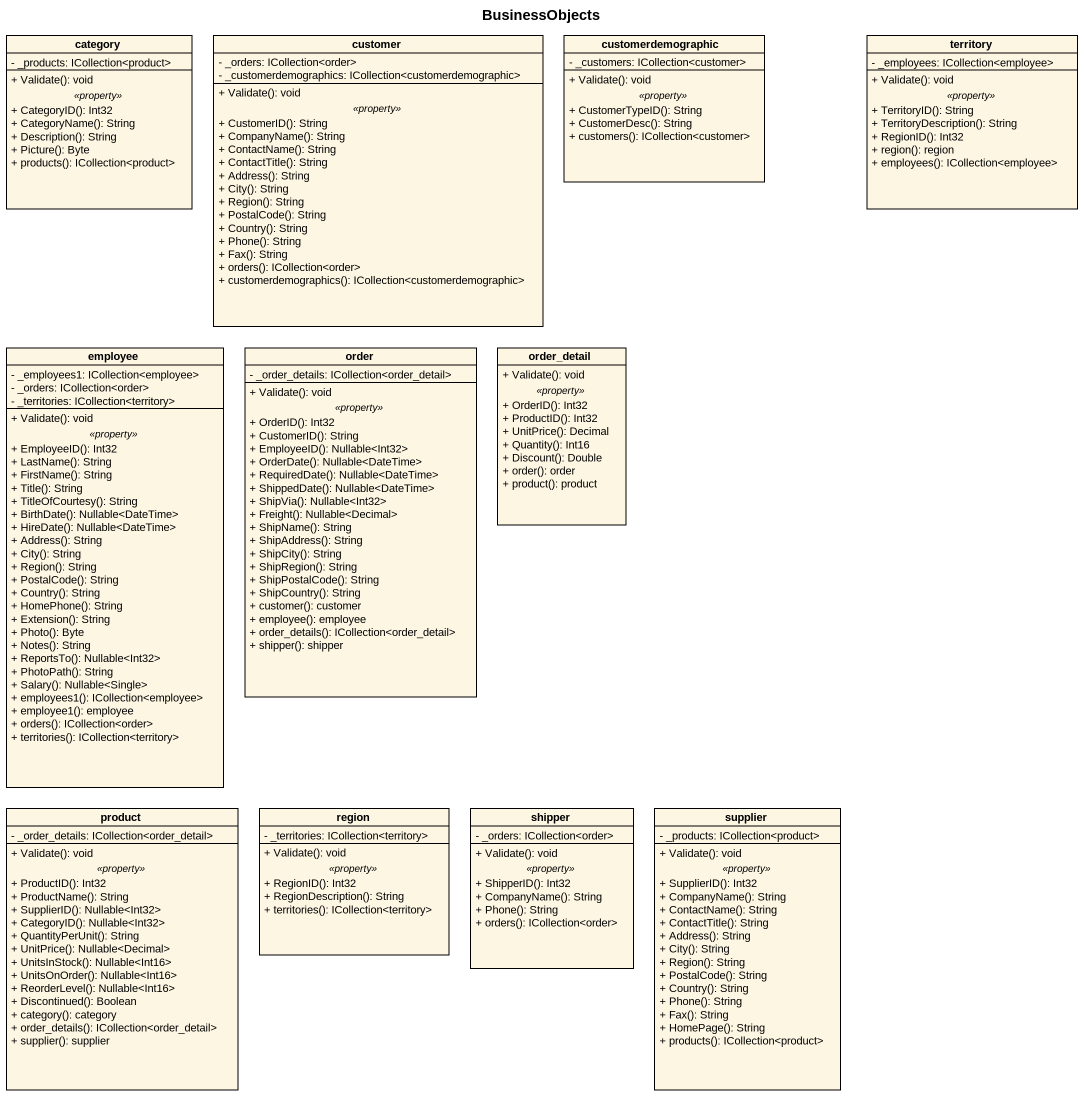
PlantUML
@startuml
title BusinessObjects
hide circle
hide empty members
skinparam classAttributeIconSize 0
class category {
  - _products: ICollection<product>
  --
  + Validate(): void
  .. <<property>> ..
  + CategoryID(): Int32
  + CategoryName(): String
  + Description(): String
  + Picture(): Byte
  + products(): ICollection<product>
}
class customer {
  - _orders: ICollection<order>
  - _customerdemographics: ICollection<customerdemographic>
  --
  + Validate(): void
  .. <<property>> ..
  + CustomerID(): String
  + CompanyName(): String
  + ContactName(): String
  + ContactTitle(): String
  + Address(): String
  + City(): String
  + Region(): String
  + PostalCode(): String
  + Country(): String
  + Phone(): String
  + Fax(): String
  + orders(): ICollection<order>
  + customerdemographics(): ICollection<customerdemographic>
}
class customerdemographic {
  - _customers: ICollection<customer>
  --
  + Validate(): void
  .. <<property>> ..
  + CustomerTypeID(): String
  + CustomerDesc(): String
  + customers(): ICollection<customer>
}
class territory {
  - _employees: ICollection<employee>
  --
  + Validate(): void
  .. <<property>> ..
  + TerritoryID(): String
  + TerritoryDescription(): String
  + RegionID(): Int32
  + region(): region
  + employees(): ICollection<employee>
}
class employee {
  - _employees1: ICollection<employee>
  - _orders: ICollection<order>
  - _territories: ICollection<territory>
  --
  + Validate(): void
  .. <<property>> ..
  + EmployeeID(): Int32
  + LastName(): String
  + FirstName(): String
  + Title(): String
  + TitleOfCourtesy(): String
  + BirthDate(): Nullable<DateTime>
  + HireDate(): Nullable<DateTime>
  + Address(): String
  + City(): String
  + Region(): String
  + PostalCode(): String
  + Country(): String
  + HomePhone(): String
  + Extension(): String
  + Photo(): Byte
  + Notes(): String
  + ReportsTo(): Nullable<Int32>
  + PhotoPath(): String
  + Salary(): Nullable<Single>
  + employees1(): ICollection<employee>
  + employee1(): employee
  + orders(): ICollection<order>
  + territories(): ICollection<territory>
}
class order {
  - _order_details: ICollection<order_detail>
  --
  + Validate(): void
  .. <<property>> ..
  + OrderID(): Int32
  + CustomerID(): String
  + EmployeeID(): Nullable<Int32>
  + OrderDate(): Nullable<DateTime>
  + RequiredDate(): Nullable<DateTime>
  + ShippedDate(): Nullable<DateTime>
  + ShipVia(): Nullable<Int32>
  + Freight(): Nullable<Decimal>
  + ShipName(): String
  + ShipAddress(): String
  + ShipCity(): String
  + ShipRegion(): String
  + ShipPostalCode(): String
  + ShipCountry(): String
  + customer(): customer
  + employee(): employee
  + order_details(): ICollection<order_detail>
  + shipper(): shipper
}
class order_detail {
  + Validate(): void
  .. <<property>> ..
  + OrderID(): Int32
  + ProductID(): Int32
  + UnitPrice(): Decimal
  + Quantity(): Int16
  + Discount(): Double
  + order(): order
  + product(): product
}
class product {
  - _order_details: ICollection<order_detail>
  --
  + Validate(): void
  .. <<property>> ..
  + ProductID(): Int32
  + ProductName(): String
  + SupplierID(): Nullable<Int32>
  + CategoryID(): Nullable<Int32>
  + QuantityPerUnit(): String
  + UnitPrice(): Nullable<Decimal>
  + UnitsInStock(): Nullable<Int16>
  + UnitsOnOrder(): Nullable<Int16>
  + ReorderLevel(): Nullable<Int16>
  + Discontinued(): Boolean
  + category(): category
  + order_details(): ICollection<order_detail>
  + supplier(): supplier
}
class region {
  - _territories: ICollection<territory>
  --
  + Validate(): void
  .. <<property>> ..
  + RegionID(): Int32
  + RegionDescription(): String
  + territories(): ICollection<territory>
}
class shipper {
  - _orders: ICollection<order>
  --
  + Validate(): void
  .. <<property>> ..
  + ShipperID(): Int32
  + CompanyName(): String
  + Phone(): String
  + orders(): ICollection<order>
}
class supplier {
  - _products: ICollection<product>
  --
  + Validate(): void
  .. <<property>> ..
  + SupplierID(): Int32
  + CompanyName(): String
  + ContactName(): String
  + ContactTitle(): String
  + Address(): String
  + City(): String
  + Region(): String
  + PostalCode(): String
  + Country(): String
  + Phone(): String
  + Fax(): String
  + HomePage(): String
  + products(): ICollection<product>
}
@enduml
